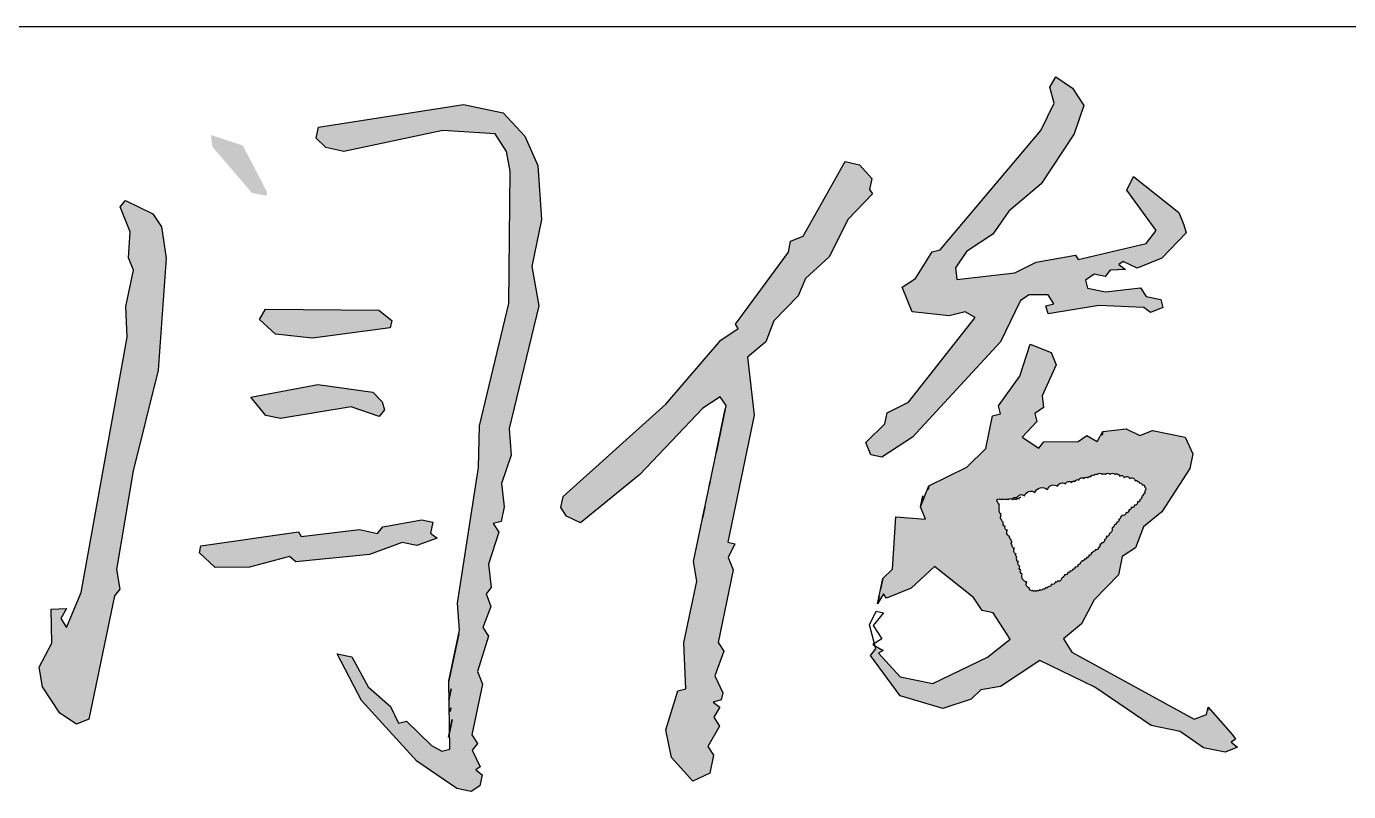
# Model space of a CAD drawing. Extents: x 5109802 to 7068445, y -422737 to 2032183.
# Drawn here: x 5176655 to 5177569, y -419966 to -419437 of the extents above; entities that cross this region are included whole.
import ezdxf

# ---------------------------------------------------------------- set-up
doc = ezdxf.new("R2010")
doc.units = 0
doc.header["$LTSCALE"] = 1000
doc.header["$MEASUREMENT"] = 0
doc.layers.get('0').update_dxf_attribs({"linetype": 'CONTINUOUS'})

msp = doc.modelspace()

# ---------------------------------------------------------------- hatches: boundary and pattern name
at = {"linetype": 'Continuous'}
h = msp.add_hatch(color=256, dxfattribs=at)
h.paths.add_polyline_path([(5176752.11, -419597.41), (5176748.78, -419575.79), (5176742.84, -419566.7), (5176723.84, -419557.5), (5176720.28, -419561.98), (5176727.16, -419579.11), (5176726, -419597.18), (5176729.44, -419605.74), (5176724.2, -419630.8), (5176725.02, -419651.9), (5176693.37, -419828.35), (5176683.12, -419852.36), (5176679.15, -419846.3), (5176683.23, -419839.31), (5176672.68, -419839.72), (5176672.98, -419863.32), (5176664.3, -419879.81), (5176666.69, -419893.39), (5176678.58, -419911.57), (5176690.07, -419919.2), (5176698.63, -419915.76), (5176716.44, -419830.56), (5176720, -419826.07), (5176717.6, -419812.5), (5176729.24, -419744.31), (5176746.42, -419674.68)])
h.paths.add_polyline_path([(5176805, -419519.54), (5176782.97, -419512.32), (5176783.91, -419520.36), (5176811.24, -419552.23), (5176821.27, -419554.33), (5176821.79, -419551.82)])
h.paths.add_polyline_path([(5176943.16, -419509.19), (5176979.29, -419511.52), (5176987.22, -419523.64), (5176989.61, -419537.21), (5176988.82, -419628.58), (5176968.5, -419713.26), (5176967.75, -419741.87), (5176953.38, -419835.63), (5176954.72, -419854.22), (5176947.39, -419889.3), (5176947.98, -419936.5), (5176942.45, -419937.96), (5176935.45, -419933.88), (5176918.03, -419917.16), (5176912.49, -419918.62), (5176907.07, -419907.03), (5176891.62, -419893.34), (5176880.26, -419872.65), (5176870.23, -419870.56), (5176887.02, -419902.84), (5176925.32, -419944.84), (5176952.77, -419963.66), (5176962.79, -419965.75), (5176968.85, -419961.79), (5176970.42, -419954.27), (5176965.93, -419950.72), (5176968.96, -419948.74), (5176963.54, -419937.14), (5176967.1, -419932.65), (5176963.13, -419926.59), (5176970.47, -419891.51), (5176967.03, -419882.95), (5176974.77, -419858.41), (5176970.81, -419852.35), (5176976.45, -419837.84), (5176973.01, -419829.28), (5176976.57, -419824.79), (5176974.7, -419808.71), (5176981.92, -419786.68), (5176977.96, -419780.62), (5176983.49, -419779.16), (5176985.59, -419769.14), (5176983.72, -419753.05), (5176990.42, -419733.53), (5176989.07, -419714.94), (5177009.39, -419630.27), (5177004.6, -419603.11), (5177011.41, -419570.54), (5177008.72, -419533.36), (5176999.86, -419513.2), (5176984.94, -419497.01), (5176957.38, -419491.24), (5176857.33, -419506.94), (5176855.76, -419514.46), (5176862.23, -419521.04), (5176874.75, -419523.66)])
h.paths.add_polyline_path([(5176898.9, -419633.32), (5176820.59, -419632.64), (5176816.51, -419639.64), (5176827.47, -419649.77), (5176853.05, -419652.51), (5176906.83, -419645.44), (5176907.88, -419640.43)])
h.paths.add_polyline_path([(5176901.37, -419696.61), (5176894.9, -419690.02), (5176856.79, -419684.67), (5176810.52, -419693.31), (5176820.95, -419705.95), (5176830.98, -419708.05), (5176879.75, -419699.93), (5176899.27, -419706.63), (5176902.82, -419702.14)])
h.paths.add_polyline_path([(5176915.08, -419793.63), (5176925.11, -419795.72), (5176939.21, -419790.82), (5176934.72, -419787.27), (5176936.29, -419779.75), (5176928.77, -419778.18), (5176901.62, -419782.97), (5176898.07, -419787.45), (5176885.54, -419784.84), (5176845.33, -419789.51), (5176843.35, -419786.48), (5176775.99, -419795.93), (5176774.94, -419800.94), (5176785.9, -419811.08), (5176809.5, -419810.78), (5176837.18, -419803.49), (5176841.66, -419807.05), (5176892.42, -419801.97)])
h.paths.add_polyline_path([(5177188.69, -419623.29), (5177193.81, -419611.29), (5177210.01, -419596.37), (5177223.29, -419570.37), (5177240.01, -419552.95), (5177238.03, -419549.92), (5177239.6, -419542.4), (5177231.15, -419532.79), (5177221.13, -419530.69), (5177192.06, -419582.15), (5177183.49, -419585.59), (5177181.92, -419593.11), (5177145.34, -419643), (5177147.32, -419646.03), (5177135.2, -419653.96), (5177097.16, -419698.31), (5177026.32, -419761.96), (5177024.75, -419769.48), (5177028.71, -419775.54), (5177038.21, -419780.14), (5177079.17, -419746.85), (5177122.74, -419701.04), (5177134.86, -419693.11), (5177138.83, -419699.17), (5177116.3, -419806.92), (5177118.69, -419820.5), (5177109.79, -419863.1), (5177111.02, -419894.74), (5177105.48, -419896.2), (5177097.21, -419923.24), (5177101.07, -419942.35), (5177115.99, -419958.55), (5177127.58, -419953.13), (5177130.2, -419940.6), (5177126.24, -419934.54), (5177134.39, -419920.55), (5177130.43, -419914.49), (5177134.51, -419907.5), (5177130.02, -419903.94), (5177135.55, -419902.49), (5177136.6, -419897.47), (5177131.18, -419885.88), (5177137.35, -419868.86), (5177133.39, -419862.8), (5177143.86, -419812.69), (5177140.42, -419804.12), (5177145.03, -419794.62), (5177140.01, -419793.57), (5177158.35, -419705.87), (5177153.68, -419665.66), (5177166.32, -419655.23), (5177171.97, -419640.72)])
h.paths.add_polyline_path([(5177334.3, -419564.81), (5177356.55, -419545.93), (5177379.45, -419511.48), (5177386.14, -419491.96), (5177378.22, -419479.84), (5177366.73, -419472.21), (5177362.66, -419479.2), (5177365.57, -419490.27), (5177356.37, -419509.27), (5177286.87, -419591.51), (5177281.34, -419592.97), (5177269.63, -419611.44), (5177260.54, -419617.39), (5177267.42, -419634.52), (5177293, -419637.25), (5177304.07, -419634.34), (5177311.06, -419638.41), (5177264.87, -419696.76), (5177250.24, -419704.16), (5177248.67, -419711.68), (5177235.51, -419724.62), (5177238.95, -419733.18), (5177246.46, -419734.75), (5177267.67, -419720.88), (5177328.49, -419655.13), (5177342.3, -419626.64), (5177348.36, -419622.67), (5177361.41, -419622.79), (5177365.37, -419628.84), (5177359.84, -419630.3), (5177361.3, -419635.84), (5177396.49, -419630.12), (5177427.61, -419631.39), (5177432.1, -419634.95), (5177440.66, -419631.51), (5177439.2, -419625.97), (5177429.18, -419623.88), (5177425.22, -419617.82), (5177401.09, -419620.62), (5177388.56, -419618), (5177387.1, -419612.47), (5177393.16, -419608.5), (5177400.68, -419610.07), (5177404.23, -419605.59), (5177414.78, -419605.17), (5177410.29, -419601.62), (5177413.32, -419599.64), (5177422.82, -419604.24), (5177439.95, -419597.36), (5177456.67, -419579.93), (5177455.22, -419574.4), (5177451.78, -419565.83), (5177420.36, -419540.96), (5177415.76, -419550.46), (5177436.1, -419578.25), (5177429, -419587.22), (5177382.21, -419598.36), (5177380.22, -419595.33), (5177353.07, -419600.12), (5177338.45, -419607.52), (5177298.24, -419612.19), (5177297.3, -419604.15), (5177304.94, -419592.67), (5177323.11, -419580.78)])
h.paths.add_polyline_path([(5177357.29, -419692.54), (5177367.01, -419671.03), (5177363.57, -419662.47), (5177349.06, -419656.82), (5177341.84, -419678.85), (5177327.1, -419699.3), (5177328.56, -419704.84), (5177323.03, -419706.3), (5177318.31, -419728.85), (5177305.15, -419741.79), (5177278.93, -419754.62), (5177273.28, -419769.13), (5177276.72, -419777.69), (5177256.15, -419776.01), (5177253.82, -419812.14), (5177247.24, -419818.61), (5177245.67, -419826.12), (5177243.57, -419836.15), (5177247.65, -419829.15), (5177249.63, -419832.18), (5177266.76, -419825.3), (5177282.96, -419810.38), (5177309.89, -419831.7), (5177315.83, -419840.79), (5177323.35, -419842.36), (5177335.24, -419860.54), (5177319.57, -419872.96), (5177281.76, -419891.21), (5177259.2, -419886.49), (5177244.28, -419870.29), (5177247.31, -419868.31), (5177241.72, -419865.05), (5177242.3, -419867.27), (5177238.75, -419871.75), (5177259.09, -419899.54), (5177288.64, -419908.34), (5177308.27, -419901.98), (5177314.85, -419895.51), (5177328.43, -419893.12), (5177355.7, -419875.28), (5177393.7, -419893.69), (5177432.63, -419920.13), (5177452.68, -419924.32), (5177468.64, -419935.51), (5177483.68, -419938.65), (5177492.24, -419935.21), (5177487.76, -419931.66), (5177490.79, -419929.67), (5177488.8, -419926.64), (5177471.9, -419907.42), (5177471.38, -419909.92), (5177470.85, -419912.43), (5177462.29, -419915.87), (5177377.84, -419869.45), (5177371.89, -419860.36), (5177384.54, -419849.92), (5177393.22, -419833.43), (5177409.94, -419816), (5177412.56, -419803.48), (5177421.64, -419797.53), (5177427.29, -419783.02), (5177439.94, -419772.58), (5177459.28, -419742.63), (5177461.37, -419732.6), (5177455.95, -419721.01), (5177433.4, -419716.3), (5177424.83, -419719.74), (5177415.33, -419715.13), (5177399.25, -419717), (5177395.17, -419724), (5177388.18, -419719.92), (5177382.12, -419723.88), (5177358.52, -419724.18), (5177354.97, -419728.67), (5177343.48, -419721.04), (5177353.62, -419710.08), (5177352.16, -419704.54), (5177358.22, -419700.58)])
h.paths.add_polyline_path([(5177360.87, -419757.09, -0.520567), (5177367.92, -419754.92, -0.520567), (5177373.34, -419753.3, -0.520567), (5177377.67, -419752.21, -0.520567), (5177379.84, -419751.67, -0.520567), (5177382.55, -419750.59, -0.520567), (5177386.35, -419749.51, -0.520567), (5177389.05, -419748.97, -0.520567), (5177390.68, -419748.42, -0.520567), (5177393.39, -419747.34, -0.520567), (5177395.56, -419746.8, -0.520567), (5177398.81, -419746.8, -0.520567), (5177400.98, -419746.8, -0.520567), (5177404.23, -419746.8, -0.520567), (5177407.48, -419746.8, -0.520567), (5177409.65, -419746.8, -0.520567), (5177410.73, -419747.88, -0.520567), (5177413.98, -419748.97, -0.520567), (5177417.78, -419749.51, -0.520567), (5177421.57, -419751.13, -0.520567), (5177423.2, -419751.67, -0.520567), (5177424.28, -419752.76, -0.520567), (5177426.45, -419753.84, -0.520567), (5177428.08, -419755.46, -0.520567), (5177428.08, -419758.17, -0.520567), (5177426.99, -419760.34, -0.520567), (5177425.91, -419761.96, -0.520567), (5177424.82, -419764.13, -0.520567), (5177423.2, -419765.75, -0.520567), (5177421.03, -419767.92, -0.520567), (5177418.86, -419769.55, -0.520567), (5177417.24, -419771.17, -0.520567), (5177415.07, -419773.34, -0.520567), (5177412.36, -419774.96, -0.520567), (5177411.28, -419776.04, -0.520567), (5177410.19, -419777.67, -0.520567), (5177408.57, -419779.83, -0.520567), (5177406.94, -419781.46, -0.520567), (5177405.31, -419783.63, -0.520567), (5177403.69, -419787.42, -0.520567), (5177401.52, -419789.58, -0.520567), (5177400.44, -419791.75, -0.520567), (5177398.27, -419793.92, -0.520567), (5177397.18, -419795, -0.520567), (5177396.1, -419797.17, -0.520567), (5177393.93, -419798.79, -0.520567), (5177392.31, -419799.87, -0.520567), (5177391.22, -419800.96, -0.520567), (5177389.6, -419802.58, -0.520567), (5177387.97, -419804.21, -0.520567), (5177386.35, -419805.29, -0.520567), (5177384.72, -419806.37, -0.520567), (5177383.64, -419807.46, -0.520567), (5177382.01, -419809.08, -0.520567), (5177379.84, -419810.7, -0.520567), (5177378.22, -419812.33, -0.520567), (5177376.59, -419813.41, -0.520567), (5177374.96, -419814.5, -0.520567), (5177372.8, -419816.12, -0.520567), (5177371.71, -419817.2, -0.520567), (5177370.63, -419818.29, -0.520567), (5177367.92, -419820.45, -0.520567), (5177366.29, -419820.99, -0.520567), (5177363.58, -419822.62, -0.520567), (5177361.42, -419824.24, -0.520567), (5177359.79, -419824.79, -0.520567), (5177357.62, -419825.87, -0.520567), (5177355.45, -419826.41, -0.520567), (5177353.83, -419826.95, -0.520567), (5177352.2, -419826.95, -0.520567), (5177350.58, -419826.95, -0.520567), (5177348.41, -419825.33, -0.520567), (5177346.78, -419820.99, -0.520567), (5177343.53, -419815.58, -0.520567), (5177342.45, -419812.87, -0.520567), (5177341.9, -419810.16, -0.520567), (5177340.82, -419806.91, -0.520567), (5177339.74, -419805.29, -0.520567), (5177339.74, -419803.66, -0.520567), (5177339.19, -419801.5, -0.520567), (5177338.11, -419797.71, -0.520567), (5177336.49, -419795.54, -0.520567), (5177336.49, -419793.37, -0.520567), (5177335.94, -419791.75, -0.520567), (5177334.86, -419789.58, -0.520567), (5177333.23, -419785.25, -0.520567), (5177331.61, -419782.54, -0.520567), (5177330.52, -419779.83, -0.520567), (5177329.44, -419778.21, -0.520567), (5177328.9, -419775.5, -0.520567), (5177328.9, -419773.88, -0.520567), (5177327.81, -419772.25, -0.520567), (5177327.81, -419770.63, -0.520567), (5177327.81, -419769, -0.520567), (5177327.81, -419767.38, -0.520567), (5177326.73, -419765.75, -0.520567), (5177326.19, -419764.13, -0.520567), (5177328.36, -419764.13, -0.520567), (5177329.98, -419764.13, -0.520567), (5177332.15, -419764.13, -0.520567), (5177333.78, -419764.13, -0.435193), (5177336.65, -419763.73, -0.455955), (5177339.74, -419763.05, -0.520567), (5177345.16, -419761.42, -0.520567), (5177352.2, -419759.26, -0.520567)], flags=16)
h.paths.add_polyline_path([(5177725.62, -419657.08), (5177687.62, -419638.68), (5177681.15, -419632.09), (5177673.11, -419633.03), (5177666.64, -419626.44), (5177649.1, -419622.78), (5177654.93, -419644.92), (5177683.95, -419656.22), (5177690.42, -419662.8), (5177689.37, -419667.81), (5177711.93, -419672.53), (5177727.08, -419662.62)])
h.paths.add_polyline_path([(5177641.31, -419710.07), (5177624.29, -419703.9), (5177605.7, -419705.24), (5177613.11, -419719.87), (5177645.16, -419729.18), (5177647.03, -419745.26), (5177653.5, -419751.85), (5177662.18, -419735.35)])
h.paths.add_polyline_path([(5177682.59, -419812.85), (5177681.13, -419807.32), (5177690.22, -419801.37), (5177686.26, -419795.31), (5177694.3, -419794.38), (5177692.84, -419788.84), (5177698.38, -419787.38), (5177698.9, -419784.88), (5177689.93, -419777.77), (5177689.4, -419780.28), (5177688.88, -419782.78), (5177680.31, -419786.22), (5177650.43, -419816.59), (5177645.82, -419826.09), (5177630.15, -419838.5), (5177625.55, -419848), (5177590.24, -419866.78), (5177588.67, -419874.29), (5177592.63, -419880.35), (5177607.15, -419886), (5177630.34, -419875.16), (5177661.79, -419837.27), (5177659.81, -419834.24), (5177668.9, -419828.3), (5177667.44, -419822.76)])
h.paths.add_polyline_path([(5177819.83, -419619.24), (5177840, -419610.38), (5177893.78, -419603.31), (5177908.81, -419606.46), (5177932.94, -419603.65), (5177936.9, -419609.71), (5177939, -419599.69), (5177955.49, -419608.37), (5177964.06, -419604.93), (5177965.1, -419599.92), (5177947.15, -419585.7), (5177949.13, -419588.73), (5177943.07, -419592.7), (5177931.59, -419585.07), (5177900.48, -419583.79), (5177896.92, -419588.28), (5177874.37, -419583.56), (5177860.79, -419585.96), (5177856.83, -419579.9), (5177872.61, -419554.43), (5177877.33, -419531.88), (5177871.91, -419520.28), (5177857.92, -419512.13), (5177854.37, -419516.61), (5177851.63, -419542.2), (5177825.19, -419581.13), (5177819.65, -419582.59), (5177818.08, -419590.1), (5177775.25, -419607.3), (5177774.73, -419609.81), (5177773.16, -419617.33), (5177779.1, -419626.42), (5177746.19, -419658.77), (5177744.09, -419668.79), (5177736.05, -419669.72), (5177731.45, -419679.22), (5177740.95, -419683.82), (5177745.03, -419676.83), (5177750.04, -419677.88), (5177754.12, -419670.88), (5177759.13, -419671.93), (5177757.67, -419666.4), (5177780.86, -419655.55), (5177785.46, -419646.05), (5177803.11, -419636.67)])

# ---------------------------------------------------------------- linework, layer by layer
msp.add_line((5174907.19, -419437.32), (5180407.19, -419437.32))
for points in [[(5177455.22, -419574.4), (5177456.67, -419579.93), (5177439.95, -419597.36), (5177422.82, -419604.24), (5177413.32, -419599.64), (5177410.29, -419601.62), (5177414.78, -419605.17), (5177404.23, -419605.59), (5177400.68, -419610.07), (5177393.16, -419608.5), (5177387.1, -419612.47), (5177388.56, -419618), (5177401.09, -419620.62), (5177425.22, -419617.82), (5177429.18, -419623.88), (5177439.2, -419625.97), (5177440.66, -419631.51), (5177432.1, -419634.95), (5177427.61, -419631.39), (5177396.49, -419630.12), (5177361.3, -419635.84), (5177359.84, -419630.3), (5177365.37, -419628.84), (5177361.41, -419622.79), (5177348.36, -419622.67), (5177342.3, -419626.64), (5177328.49, -419655.13), (5177267.67, -419720.88), (5177246.46, -419734.75), (5177238.95, -419733.18), (5177235.51, -419724.62), (5177248.67, -419711.68), (5177250.24, -419704.16), (5177264.87, -419696.76), (5177311.06, -419638.41), (5177304.07, -419634.34), (5177293, -419637.25), (5177267.42, -419634.52), (5177260.54, -419617.39), (5177269.63, -419611.44), (5177281.34, -419592.97), (5177286.87, -419591.51), (5177356.37, -419509.27), (5177365.57, -419490.27), (5177362.66, -419479.2), (5177366.73, -419472.21), (5177378.22, -419479.84), (5177386.14, -419491.96), (5177379.45, -419511.48), (5177356.55, -419545.93), (5177334.3, -419564.81), (5177323.11, -419580.78), (5177304.94, -419592.67), (5177297.3, -419604.15), (5177298.24, -419612.19), (5177338.45, -419607.52), (5177353.07, -419600.12), (5177380.22, -419595.33), (5177382.21, -419598.36), (5177429, -419587.22), (5177436.1, -419578.25), (5177415.76, -419550.46), (5177420.36, -419540.96), (5177451.78, -419565.83), (5177455.22, -419574.4)], [(5176970.42, -419954.27), (5176968.85, -419961.79), (5176962.79, -419965.75), (5176952.77, -419963.66), (5176925.32, -419944.84), (5176887.02, -419902.84), (5176870.23, -419870.56), (5176880.26, -419872.65), (5176891.62, -419893.34), (5176907.07, -419907.03), (5176912.49, -419918.62), (5176918.03, -419917.16), (5176935.45, -419933.88), (5176942.45, -419937.96), (5176947.98, -419936.5), (5176947.39, -419889.3), (5176954.72, -419854.22), (5176953.38, -419835.63), (5176967.75, -419741.87), (5176968.5, -419713.26), (5176988.82, -419628.58), (5176989.61, -419537.21), (5176987.22, -419523.64), (5176979.29, -419511.52), (5176943.16, -419509.19), (5176874.75, -419523.66), (5176862.23, -419521.04), (5176855.76, -419514.46), (5176857.33, -419506.94), (5176957.38, -419491.24), (5176984.94, -419497.01), (5176999.86, -419513.2), (5177008.72, -419533.36), (5177011.41, -419570.54), (5177004.6, -419603.11), (5177009.39, -419630.27), (5176989.07, -419714.94), (5176990.42, -419733.53), (5176983.72, -419753.05), (5176985.59, -419769.14), (5176983.49, -419779.16), (5176977.96, -419780.62), (5176981.92, -419786.68), (5176974.7, -419808.71), (5176976.57, -419824.79), (5176973.01, -419829.28), (5176976.45, -419837.84), (5176970.81, -419852.35), (5176974.77, -419858.41), (5176967.03, -419882.95), (5176970.47, -419891.51), (5176963.13, -419926.59), (5176967.1, -419932.65), (5176963.54, -419937.14), (5176968.96, -419948.74), (5176965.93, -419950.72), (5176970.42, -419954.27)], [(5177239.6, -419542.4), (5177238.03, -419549.92), (5177240.01, -419552.95), (5177223.29, -419570.37), (5177210.01, -419596.37), (5177193.81, -419611.29), (5177188.69, -419623.29), (5177171.97, -419640.72), (5177166.32, -419655.23), (5177153.68, -419665.66), (5177158.35, -419705.87), (5177140.01, -419793.57), (5177145.03, -419794.62), (5177140.42, -419804.12), (5177143.86, -419812.69), (5177133.39, -419862.8), (5177137.35, -419868.86), (5177131.18, -419885.88), (5177136.6, -419897.47), (5177135.55, -419902.49), (5177130.02, -419903.94), (5177134.51, -419907.5), (5177130.43, -419914.49), (5177134.39, -419920.55), (5177126.24, -419934.54), (5177130.2, -419940.6), (5177127.58, -419953.13), (5177115.99, -419958.55), (5177101.07, -419942.35), (5177097.21, -419923.24), (5177105.48, -419896.2), (5177111.02, -419894.74), (5177109.79, -419863.1), (5177118.69, -419820.5), (5177116.3, -419806.92), (5177138.83, -419699.17), (5177134.86, -419693.11), (5177122.74, -419701.04), (5177079.17, -419746.85), (5177038.21, -419780.14), (5177028.71, -419775.54), (5177024.75, -419769.48), (5177026.32, -419761.96), (5177097.16, -419698.31), (5177135.2, -419653.96), (5177147.32, -419646.03), (5177145.34, -419643), (5177181.92, -419593.11), (5177183.49, -419585.59), (5177192.06, -419582.15), (5177221.13, -419530.69), (5177231.15, -419532.79), (5177239.6, -419542.4)], [(5176720, -419826.07), (5176716.44, -419830.56), (5176698.63, -419915.76), (5176690.07, -419919.2), (5176678.58, -419911.57), (5176666.69, -419893.39), (5176664.3, -419879.81), (5176672.98, -419863.32), (5176672.68, -419839.72), (5176683.23, -419839.31), (5176679.15, -419846.3), (5176683.12, -419852.36), (5176693.37, -419828.35), (5176725.02, -419651.9), (5176724.2, -419630.8), (5176729.44, -419605.74), (5176726, -419597.18), (5176727.16, -419579.11), (5176720.28, -419561.98), (5176723.84, -419557.5), (5176742.84, -419566.7), (5176748.78, -419575.79), (5176752.11, -419597.41), (5176746.42, -419674.68), (5176729.24, -419744.31), (5176717.6, -419812.5), (5176720, -419826.07)], [(5176907.88, -419640.43), (5176906.83, -419645.44), (5176853.05, -419652.51), (5176827.47, -419649.77), (5176816.51, -419639.64), (5176820.59, -419632.64), (5176898.9, -419633.32), (5176907.88, -419640.43)], [(5177488.8, -419926.64), (5177490.79, -419929.67), (5177487.76, -419931.66), (5177492.24, -419935.21), (5177483.68, -419938.65), (5177468.64, -419935.51), (5177452.68, -419924.32), (5177432.63, -419920.13), (5177393.7, -419893.69), (5177355.7, -419875.28), (5177328.43, -419893.12), (5177314.85, -419895.51), (5177308.27, -419901.98), (5177288.64, -419908.34), (5177259.09, -419899.54), (5177238.75, -419871.75), (5177242.3, -419867.27), (5177237.92, -419850.66), (5177242.53, -419841.16), (5177247.54, -419842.21), (5177240.43, -419851.18), (5177246.38, -419860.27), (5177240.32, -419864.24), (5177247.31, -419868.31), (5177244.28, -419870.29), (5177259.2, -419886.49), (5177281.76, -419891.21), (5177319.57, -419872.96), (5177335.24, -419860.54), (5177323.35, -419842.36), (5177315.83, -419840.79), (5177309.89, -419831.7), (5177282.96, -419810.38), (5177266.76, -419825.3), (5177249.63, -419832.18), (5177247.65, -419829.15), (5177243.57, -419836.15), (5177247.24, -419818.61), (5177253.82, -419812.14), (5177256.15, -419776.01), (5177276.72, -419777.69), (5177273.28, -419769.13), (5177278.93, -419754.62), (5177305.15, -419741.79), (5177318.31, -419728.85), (5177323.03, -419706.3), (5177328.56, -419704.84), (5177327.1, -419699.3), (5177341.84, -419678.85), (5177349.06, -419656.82), (5177363.57, -419662.47), (5177367.01, -419671.03), (5177357.29, -419692.54), (5177358.22, -419700.58), (5177352.16, -419704.54), (5177353.62, -419710.08), (5177343.48, -419721.04), (5177354.97, -419728.67), (5177358.52, -419724.18), (5177382.12, -419723.88), (5177388.18, -419719.92), (5177395.17, -419724), (5177399.25, -419717), (5177415.33, -419715.13), (5177424.83, -419719.74), (5177433.4, -419716.3), (5177455.95, -419721.01), (5177461.37, -419732.6), (5177459.28, -419742.63), (5177439.94, -419772.58), (5177427.29, -419783.02), (5177421.64, -419797.53), (5177412.56, -419803.48), (5177409.94, -419816), (5177393.22, -419833.43), (5177384.54, -419849.92), (5177371.89, -419860.36), (5177377.84, -419869.45), (5177462.29, -419915.87), (5177470.85, -419912.43), (5177471.9, -419907.42), (5177488.8, -419926.64)], [(5176901.37, -419696.61), (5176902.82, -419702.14), (5176899.27, -419706.63), (5176879.75, -419699.93), (5176830.98, -419708.05), (5176820.95, -419705.95), (5176810.52, -419693.31), (5176856.79, -419684.67), (5176894.9, -419690.02), (5176901.37, -419696.61)], [(5177138.3, -419701.68), (5177132.02, -419731.75), (5177138.3, -419701.68)], [(5177399.25, -419717), (5177398.73, -419719.51), (5177399.25, -419717)], [(5177127.83, -419751.8), (5177127.3, -419754.3), (5177127.83, -419751.8)], [(5177274.85, -419761.61), (5177273.28, -419769.13), (5177274.85, -419761.61)], [(5177278.93, -419754.62), (5177278.4, -419757.12), (5177278.93, -419754.62)], [(5177124.16, -419769.34), (5177122.59, -419776.85), (5177124.16, -419769.34)], [(5176934.72, -419787.27), (5176939.21, -419790.82), (5176925.11, -419795.72), (5176915.08, -419793.63), (5176892.42, -419801.97), (5176841.66, -419807.05), (5176837.18, -419803.49), (5176809.5, -419810.78), (5176785.9, -419811.08), (5176774.94, -419800.94), (5176775.99, -419795.93), (5176843.35, -419786.48), (5176845.33, -419789.51), (5176885.54, -419784.84), (5176898.07, -419787.45), (5176901.62, -419782.97), (5176928.77, -419778.18), (5176936.29, -419779.75), (5176934.72, -419787.27)], [(5177247.24, -419818.61), (5177245.67, -419826.12), (5177247.24, -419818.61)], [(5177244.62, -419831.14), (5177243.57, -419836.15), (5177244.62, -419831.14)], [(5176954.2, -419856.73), (5176947.39, -419889.3), (5176954.2, -419856.73)], [(5176948.85, -419894.84), (5176947.28, -419902.36), (5176948.85, -419894.84)], [(5176948.73, -419907.89), (5176948.21, -419910.4), (5176948.73, -419907.89)], [(5177471.9, -419907.42), (5177471.38, -419909.92), (5177471.9, -419907.42)], [(5176949.67, -419915.93), (5176947.05, -419928.46), (5176949.67, -419915.93)]]:
    msp.add_lwpolyline(points, dxfattribs=at)
msp.add_lwpolyline([(5177336.49, -419764.13, -0.520567), (5177339.74, -419763.05, -0.520567), (5177339.74, -419763.05, -0.520567), (5177345.16, -419761.42, -0.520567), (5177345.16, -419761.42, -0.520567), (5177352.2, -419759.26, -0.520567), (5177352.2, -419759.26, -0.520567), (5177360.87, -419757.09, -0.520567), (5177360.87, -419757.09, -0.520567), (5177367.92, -419754.92, -0.520567), (5177367.92, -419754.92, -0.520567), (5177373.34, -419753.3, -0.520567), (5177373.34, -419753.3, -0.520567), (5177377.67, -419752.21, -0.520567), (5177377.67, -419752.21, -0.520567), (5177379.84, -419751.67, -0.520567), (5177379.84, -419751.67, -0.520567), (5177382.55, -419750.59, -0.520567), (5177382.55, -419750.59, -0.520567), (5177386.35, -419749.51, -0.520567), (5177386.35, -419749.51, -0.520567), (5177389.05, -419748.97, -0.520567), (5177389.05, -419748.97, -0.520567), (5177390.68, -419748.42, -0.520567), (5177390.68, -419748.42, -0.520567), (5177393.39, -419747.34, -0.520567), (5177393.39, -419747.34, -0.520567), (5177395.56, -419746.8, -0.520567), (5177395.56, -419746.8, -0.520567), (5177398.81, -419746.8, -0.520567), (5177398.81, -419746.8, -0.520567), (5177400.98, -419746.8, -0.520567), (5177400.98, -419746.8, -0.520567), (5177404.23, -419746.8, -0.520567), (5177404.23, -419746.8, -0.520567), (5177407.48, -419746.8, -0.520567), (5177407.48, -419746.8, -0.520567), (5177409.65, -419746.8, -0.520567), (5177409.65, -419746.8, -0.520567), (5177410.73, -419747.88, -0.520567), (5177410.73, -419747.88, -0.520567), (5177413.98, -419748.97, -0.520567), (5177413.98, -419748.97, -0.520567), (5177417.78, -419749.51, -0.520567), (5177417.78, -419749.51, -0.520567), (5177421.57, -419751.13, -0.520567), (5177421.57, -419751.13, -0.520567), (5177423.2, -419751.67, -0.520567), (5177423.2, -419751.67, -0.520567), (5177424.28, -419752.76, -0.520567), (5177424.28, -419752.76, -0.520567), (5177426.45, -419753.84, -0.520567), (5177426.45, -419753.84, -0.520567), (5177428.08, -419755.46, -0.520567), (5177428.08, -419755.46, -0.520567), (5177428.08, -419758.17, -0.520567), (5177428.08, -419758.17, -0.520567), (5177426.99, -419760.34, -0.520567), (5177426.99, -419760.34, -0.520567), (5177425.91, -419761.96, -0.520567), (5177425.91, -419761.96, -0.520567), (5177424.82, -419764.13, -0.520567), (5177424.82, -419764.13, -0.520567), (5177423.2, -419765.75, -0.520567), (5177423.2, -419765.75, -0.520567), (5177421.03, -419767.92, -0.520567), (5177421.03, -419767.92, -0.520567), (5177418.86, -419769.55, -0.520567), (5177418.86, -419769.55, -0.520567), (5177417.24, -419771.17, -0.520567), (5177417.24, -419771.17, -0.520567), (5177415.07, -419773.34, -0.520567), (5177415.07, -419773.34, -0.520567), (5177412.36, -419774.96, -0.520567), (5177412.36, -419774.96, -0.520567), (5177411.28, -419776.04, -0.520567), (5177411.28, -419776.04, -0.520567), (5177410.19, -419777.67, -0.520567), (5177410.19, -419777.67, -0.520567), (5177408.57, -419779.83, -0.520567), (5177408.57, -419779.83, -0.520567), (5177406.94, -419781.46, -0.520567), (5177406.94, -419781.46, -0.520567), (5177405.31, -419783.63, -0.520567), (5177405.31, -419783.63, -0.520567), (5177403.69, -419787.42, -0.520567), (5177403.69, -419787.42, -0.520567), (5177401.52, -419789.58, -0.520567), (5177401.52, -419789.58, -0.520567), (5177400.44, -419791.75, -0.520567), (5177400.44, -419791.75, -0.520567), (5177398.27, -419793.92, -0.520567), (5177398.27, -419793.92, -0.520567), (5177397.18, -419795, -0.520567), (5177397.18, -419795, -0.520567), (5177396.1, -419797.17, -0.520567), (5177396.1, -419797.17, -0.520567), (5177393.93, -419798.79, -0.520567), (5177393.93, -419798.79, -0.520567), (5177392.31, -419799.87, -0.520567), (5177392.31, -419799.87, -0.520567), (5177391.22, -419800.96, -0.520567), (5177391.22, -419800.96, -0.520567), (5177389.6, -419802.58, -0.520567), (5177389.6, -419802.58, -0.520567), (5177387.97, -419804.21, -0.520567), (5177387.97, -419804.21, -0.520567), (5177386.35, -419805.29, -0.520567), (5177386.35, -419805.29, -0.520567), (5177384.72, -419806.37, -0.520567), (5177384.72, -419806.37, -0.520567), (5177383.64, -419807.46, -0.520567), (5177383.64, -419807.46, -0.520567), (5177382.01, -419809.08, -0.520567), (5177382.01, -419809.08, -0.520567), (5177379.84, -419810.7, -0.520567), (5177379.84, -419810.7, -0.520567), (5177378.22, -419812.33, -0.520567), (5177378.22, -419812.33, -0.520567), (5177376.59, -419813.41, -0.520567), (5177376.59, -419813.41, -0.520567), (5177374.96, -419814.5, -0.520567), (5177374.96, -419814.5, -0.520567), (5177372.8, -419816.12, -0.520567), (5177372.8, -419816.12, -0.520567), (5177371.71, -419817.2, -0.520567), (5177371.71, -419817.2, -0.520567), (5177370.63, -419818.29, -0.520567), (5177370.63, -419818.29, -0.520567), (5177367.92, -419820.45, -0.520567), (5177367.92, -419820.45, -0.520567), (5177366.29, -419820.99, -0.520567), (5177366.29, -419820.99, -0.520567), (5177363.58, -419822.62, -0.520567), (5177363.58, -419822.62, -0.520567), (5177361.42, -419824.24, -0.520567), (5177361.42, -419824.24, -0.520567), (5177359.79, -419824.79, -0.520567), (5177359.79, -419824.79, -0.520567), (5177357.62, -419825.87, -0.520567), (5177357.62, -419825.87, -0.520567), (5177355.45, -419826.41, -0.520567), (5177355.45, -419826.41, -0.520567), (5177353.83, -419826.95, -0.520567), (5177353.83, -419826.95, -0.520567), (5177352.2, -419826.95, -0.520567), (5177352.2, -419826.95, -0.520567), (5177350.58, -419826.95, -0.520567), (5177350.58, -419826.95, -0.520567), (5177348.41, -419825.33, -0.520567), (5177348.41, -419825.33, -0.520567), (5177346.78, -419820.99, -0.520567), (5177346.78, -419820.99, -0.520567), (5177343.53, -419815.58, -0.520567), (5177343.53, -419815.58, -0.520567), (5177342.45, -419812.87, -0.520567), (5177342.45, -419812.87, -0.520567), (5177341.9, -419810.16, -0.520567), (5177341.9, -419810.16, -0.520567), (5177340.82, -419806.91, -0.520567), (5177340.82, -419806.91, -0.520567), (5177339.74, -419805.29, -0.520567), (5177339.74, -419805.29, -0.520567), (5177339.74, -419803.66, -0.520567), (5177339.74, -419803.66, -0.520567), (5177339.19, -419801.5, -0.520567), (5177339.19, -419801.5, -0.520567), (5177338.11, -419797.71, -0.520567), (5177338.11, -419797.71, -0.520567), (5177336.49, -419795.54, -0.520567), (5177336.49, -419795.54, -0.520567), (5177336.49, -419793.37, -0.520567), (5177336.49, -419793.37, -0.520567), (5177335.94, -419791.75, -0.520567), (5177335.94, -419791.75, -0.520567), (5177334.86, -419789.58, -0.520567), (5177334.86, -419789.58, -0.520567), (5177333.23, -419785.25, -0.520567), (5177333.23, -419785.25, -0.520567), (5177331.61, -419782.54, -0.520567), (5177331.61, -419782.54, -0.520567), (5177330.52, -419779.83, -0.520567), (5177330.52, -419779.83, -0.520567), (5177329.44, -419778.21, -0.520567), (5177329.44, -419778.21, -0.520567), (5177328.9, -419775.5, -0.520567), (5177328.9, -419775.5, -0.520567), (5177328.9, -419773.88, -0.520567), (5177328.9, -419773.88, -0.520567), (5177327.81, -419772.25, -0.520567), (5177327.81, -419772.25, -0.520567), (5177327.81, -419770.63, -0.520567), (5177327.81, -419770.63, -0.520567), (5177327.81, -419769, -0.520567), (5177327.81, -419769, -0.520567), (5177327.81, -419767.38, -0.520567), (5177327.81, -419767.38, -0.520567), (5177326.73, -419765.75, -0.520567), (5177326.73, -419765.75, -0.520567), (5177326.19, -419764.13, -0.520567), (5177326.19, -419764.13, -0.520567), (5177328.36, -419764.13, -0.520567), (5177328.36, -419764.13, -0.520567), (5177329.98, -419764.13, -0.520567), (5177329.98, -419764.13, -0.520567), (5177332.15, -419764.13, -0.520567), (5177332.15, -419764.13, -0.520567), (5177333.78, -419764.13, -0.520567), (5177333.78, -419764.13, -0.520567), (5177337.03, -419764.13, -0.520567), (5177337.03, -419764.13, -0.520567), (5177339.19, -419764.13, -0.520567), (5177339.19, -419764.13, -0.520567), (5177341.36, -419763.59, -0.520567), (5177341.36, -419763.59, -0.520567), (5177342.45, -419762.5, -0.520567), (5177342.45, -419762.5, -0.520567), (5177342.45, -419762.5)], format="xyb", dxfattribs=at)

doc.saveas('drawing.dxf')
